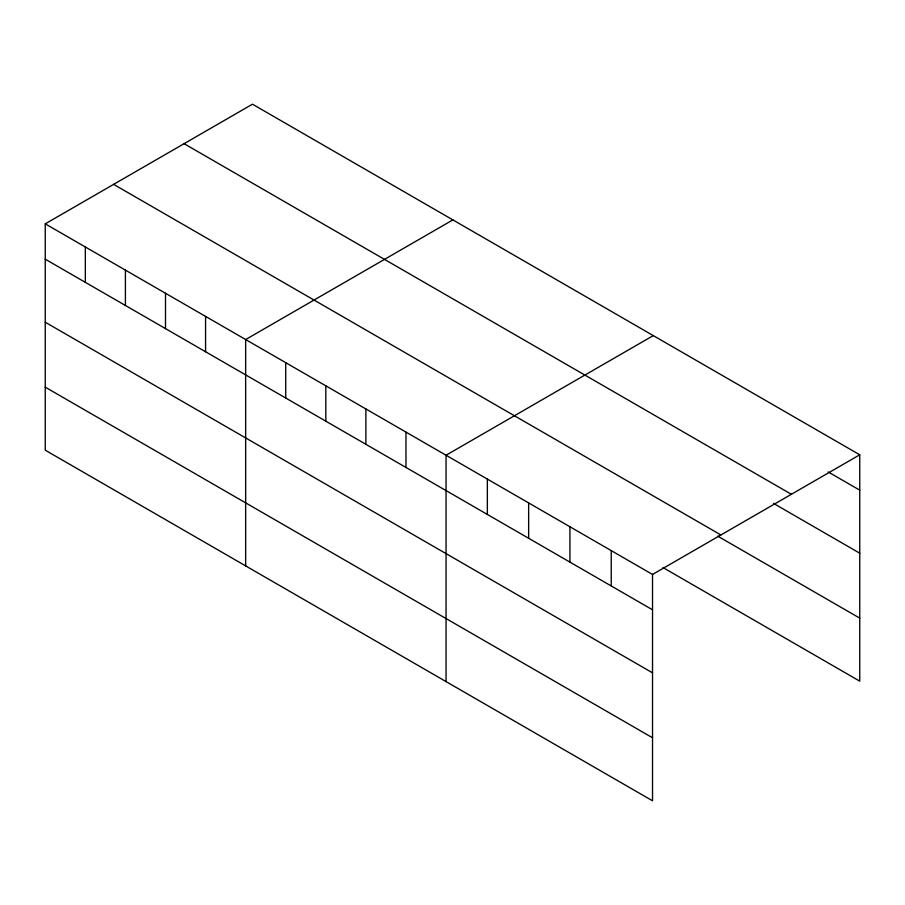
<?xml version="1.0" encoding="UTF-8"?>
<svg xmlns="http://www.w3.org/2000/svg" width="905" height="905" viewBox="0 0 905 905"><rect width="100%" height="100%" fill="white"/><g stroke="black" fill="none" stroke-linecap="round" stroke-linejoin="round"><path stroke-width="1.36" d="M45.25 223.84L652.528 574.449L652.528 800.801L45.25 450.192L45.25 223.84L252.472 104.199L859.75 454.808L859.75 681.16L662.992 567.559M452.873 219.904L245.651 339.545L245.651 565.897M653.274 335.597L446.052 455.238L446.052 681.589M652.528 574.449L859.75 454.808M828.177 471.935L859.75 490.159M184.088 143.68L791.366 494.288M773.515 503.406L859.75 553.193M113.634 184.36L720.912 534.968M717.642 536.088L859.75 618.138M45.25 259.192L652.528 609.8M45.25 322.225L652.528 672.834M45.25 387.159L652.528 737.767M611.237 550.602L611.237 585.965M569.935 526.767L569.935 562.118M528.644 502.92L528.644 538.283M487.354 479.084L487.354 514.436M405.972 432.104L405.972 467.455M365.892 408.958L365.892 444.31M325.811 385.824L325.811 421.176M285.731 362.679L285.731 398.03M205.571 316.399L205.571 351.751M165.491 293.254L165.491 328.617M125.41 270.12L125.41 305.471M85.33 246.975L85.33 282.337"/></g></svg>
